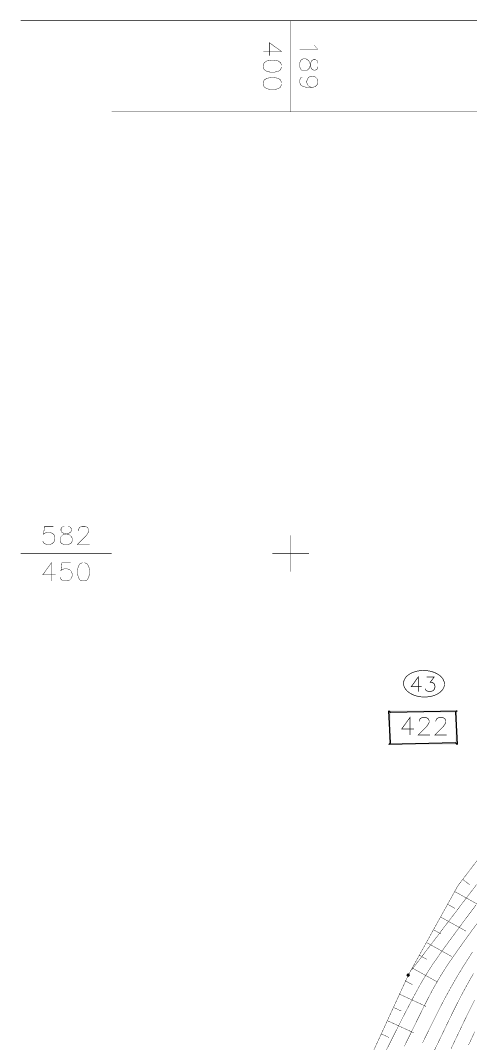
# Model space of a CAD drawing. Extents: x 489 to 720, y 1028 to 1176.
# Drawn here: x 585.13 to 597.5, y 1147.68 to 1175.79 of the extents above; entities that cross this region are included whole.
import ezdxf

# ---------------------------------------------------------------- set-up
doc = ezdxf.new("R2010")
doc.units = 0
doc.header["$MEASUREMENT"] = 0
for name, color, linetype in [('1202', 7, 'Continuous'), ('1501-UP', 7, 'Continuous'), ('1506', 7, 'Continuous'), ('1507', 7, 'Continuous'), ('1510-UP', 7, 'Continuous'), ('M1280', 7, 'Continuous'), ('M1602', 7, 'Continuous'), ('MCELLNO', 7, 'Continuous')]:
    doc.layers.add(name, color=color, linetype=linetype)

msp = doc.modelspace()

# ---------------------------------------------------------------- hatches: boundary and pattern name
at = {"layer": '1501-UP', "linetype": 'Continuous', "ltscale": 0.045455}
for points in [[(595.761, 1149.568), (595.808, 1149.544), (595.759, 1149.557)], [(595.768, 1149.576), (595.811, 1149.553), (595.761, 1149.568)], [(595.811, 1149.553), (595.761, 1149.568), (595.808, 1149.544)], [(595.777, 1149.58), (595.81, 1149.563), (595.768, 1149.576)], [(595.81, 1149.563), (595.768, 1149.576), (595.811, 1149.553)], [(595.787, 1149.581), (595.804, 1149.572), (595.777, 1149.58)], [(595.804, 1149.572), (595.777, 1149.58), (595.81, 1149.563)], [(595.796, 1149.579), (595.787, 1149.581), (595.804, 1149.572)], [(595.808, 1149.544), (595.759, 1149.557), (595.802, 1149.536)], [(595.759, 1149.557), (595.802, 1149.536), (595.76, 1149.547)], [(595.802, 1149.536), (595.76, 1149.547), (595.793, 1149.53)], [(595.76, 1149.547), (595.793, 1149.53), (595.765, 1149.538)], [(595.793, 1149.53), (595.765, 1149.538), (595.783, 1149.529)], [(595.765, 1149.538), (595.783, 1149.529), (595.772, 1149.532)]]:
    msp.add_hatch(color=18, dxfattribs=at).paths.add_polyline_path(points, flags=0)
at = {"layer": 'MCELLNO', "linetype": 'Continuous', "ltscale": 0.045455}
for points in [[(595.255, 1155.895), (595.296, 1155.935), (595.255, 1156.82)], [(595.296, 1155.935), (595.255, 1156.82), (595.296, 1156.78)], [(595.255, 1156.82), (595.296, 1156.78), (597.125, 1156.82)], [(595.296, 1156.78), (597.125, 1156.82), (597.084, 1156.78)], [(597.125, 1156.82), (597.084, 1156.78), (597.125, 1155.895)], [(597.084, 1156.78), (597.125, 1155.895), (597.084, 1155.935)], [(597.125, 1155.895), (597.084, 1155.935), (595.255, 1155.895)], [(597.084, 1155.935), (595.255, 1155.895), (595.296, 1155.935)]]:
    msp.add_hatch(color=136, dxfattribs=at).paths.add_polyline_path(points, flags=0)

# ---------------------------------------------------------------- linework, layer by layer
at = {"color": 214, "linetype": 'Continuous', "ltscale": 0.045455, "const_width": 0.0182}
for points in [[(596.059, 1157.349), (596.059, 1157.749), (595.868, 1157.482), (596.154, 1157.482)], [(596.287, 1157.749), (596.497, 1157.749), (596.383, 1157.597), (596.44, 1157.597), (596.478, 1157.578), (596.497, 1157.56), (596.516, 1157.502), (596.516, 1157.464), (596.497, 1157.406), (596.459, 1157.369), (596.402, 1157.349), (596.344, 1157.349), (596.287, 1157.369), (596.268, 1157.388), (596.25, 1157.426)]]:
    msp.add_lwpolyline(points, dxfattribs=at)
at = {"layer": '1202', "color": 7, "linetype": 'Continuous', "ltscale": 0.045455, "const_width": 0.0112}
for points in [[(585.132, 1102.952), (658.965, 1102.952), (658.965, 1175.784), (585.132, 1175.784)], [(592.551, 1175.784), (592.551, 1173.281)], [(591.8, 1174.938), (592.301, 1174.938), (591.967, 1175.177), (591.967, 1174.819)], [(593.207, 1175.116), (593.23, 1175.069), (593.302, 1174.997), (592.801, 1174.997)], [(592.301, 1174.556), (592.277, 1174.628), (592.205, 1174.676), (592.086, 1174.699), (592.015, 1174.699), (591.895, 1174.676), (591.824, 1174.628), (591.8, 1174.556), (591.8, 1174.509), (591.824, 1174.437), (591.895, 1174.389), (592.015, 1174.365), (592.086, 1174.365), (592.205, 1174.389), (592.277, 1174.437), (592.301, 1174.509)], [(593.302, 1174.616), (593.278, 1174.688), (593.23, 1174.712), (593.183, 1174.712), (593.135, 1174.688), (593.111, 1174.64), (593.087, 1174.545), (593.063, 1174.473), (593.016, 1174.426), (592.968, 1174.402), (592.896, 1174.402), (592.849, 1174.426), (592.825, 1174.449), (592.801, 1174.521), (592.801, 1174.616), (592.825, 1174.688), (592.849, 1174.712), (592.896, 1174.736), (592.968, 1174.736), (593.016, 1174.712), (593.063, 1174.664), (593.087, 1174.593), (593.111, 1174.497), (593.135, 1174.449), (593.183, 1174.426), (593.23, 1174.426), (593.278, 1174.449), (593.302, 1174.521)], [(592.301, 1174.08), (592.277, 1174.152), (592.205, 1174.199), (592.086, 1174.223), (592.015, 1174.223), (591.895, 1174.199), (591.824, 1174.152), (591.8, 1174.08), (591.8, 1174.032), (591.824, 1173.961), (591.895, 1173.913), (592.015, 1173.889), (592.086, 1173.889), (592.205, 1173.913), (592.277, 1173.961), (592.301, 1174.032)], [(593.135, 1173.948), (593.063, 1173.972), (593.016, 1174.02), (592.992, 1174.091), (592.992, 1174.115), (593.016, 1174.187), (593.063, 1174.235), (593.135, 1174.259), (593.159, 1174.259), (593.23, 1174.235), (593.278, 1174.187), (593.302, 1174.115), (593.302, 1174.091), (593.278, 1174.02), (593.23, 1173.972), (593.135, 1173.948), (593.016, 1173.948), (592.896, 1173.972), (592.825, 1174.02), (592.801, 1174.091), (592.801, 1174.139), (592.825, 1174.211), (592.872, 1174.235)], [(587.634, 1105.454), (656.462, 1105.454), (656.462, 1173.281), (587.634, 1173.281)], [(586.025, 1161.889), (585.786, 1161.889), (585.762, 1161.674), (585.786, 1161.698), (585.858, 1161.722), (585.929, 1161.722), (586.001, 1161.698), (586.049, 1161.651), (586.072, 1161.58), (586.072, 1161.532), (586.049, 1161.461), (586.001, 1161.413), (585.929, 1161.389), (585.858, 1161.389), (585.786, 1161.413), (585.762, 1161.437), (585.738, 1161.485)], [(586.335, 1161.889), (586.263, 1161.865), (586.24, 1161.818), (586.24, 1161.77), (586.263, 1161.722), (586.311, 1161.698), (586.407, 1161.674), (586.478, 1161.651), (586.526, 1161.604), (586.55, 1161.556), (586.55, 1161.485), (586.526, 1161.437), (586.502, 1161.413), (586.43, 1161.389), (586.335, 1161.389), (586.263, 1161.413), (586.24, 1161.437), (586.216, 1161.485), (586.216, 1161.556), (586.24, 1161.604), (586.287, 1161.651), (586.359, 1161.674), (586.454, 1161.698), (586.502, 1161.722), (586.526, 1161.77), (586.526, 1161.818), (586.502, 1161.865), (586.43, 1161.889)], [(586.716, 1161.77), (586.716, 1161.794), (586.74, 1161.841), (586.763, 1161.865), (586.811, 1161.889), (586.907, 1161.889), (586.954, 1161.865), (586.978, 1161.841), (587.002, 1161.794), (587.002, 1161.746), (586.978, 1161.698), (586.93, 1161.627), (586.692, 1161.389), (587.026, 1161.389)], [(592.551, 1161.639), (592.551, 1160.638)], [(585.132, 1161.138), (587.634, 1161.138)], [(593.052, 1161.138), (592.051, 1161.138)], [(585.977, 1160.388), (585.977, 1160.888), (585.738, 1160.555), (586.096, 1160.555)], [(586.502, 1160.888), (586.263, 1160.888), (586.24, 1160.673), (586.263, 1160.697), (586.335, 1160.721), (586.407, 1160.721), (586.478, 1160.697), (586.526, 1160.649), (586.55, 1160.579), (586.55, 1160.531), (586.526, 1160.46), (586.478, 1160.412), (586.407, 1160.388), (586.335, 1160.388), (586.263, 1160.412), (586.24, 1160.436), (586.216, 1160.484)], [(586.835, 1160.888), (586.763, 1160.864), (586.716, 1160.793), (586.692, 1160.673), (586.692, 1160.603), (586.716, 1160.484), (586.763, 1160.412), (586.835, 1160.388), (586.883, 1160.388), (586.954, 1160.412), (587.002, 1160.484), (587.026, 1160.603), (587.026, 1160.673), (587.002, 1160.793), (586.954, 1160.864), (586.883, 1160.888)]]:
    msp.add_lwpolyline(points, dxfattribs=at)
at = {"layer": '1501-UP', "color": 18, "linetype": 'Continuous', "ltscale": 0.045455}
for points in [[(595.761, 1149.568), (595.808, 1149.544), (595.759, 1149.557)], [(595.768, 1149.576), (595.811, 1149.553), (595.761, 1149.568)], [(595.811, 1149.553), (595.761, 1149.568), (595.808, 1149.544)], [(595.777, 1149.58), (595.81, 1149.563), (595.768, 1149.576)], [(595.81, 1149.563), (595.768, 1149.576), (595.811, 1149.553)], [(595.787, 1149.581), (595.804, 1149.572), (595.777, 1149.58)], [(595.804, 1149.572), (595.777, 1149.58), (595.81, 1149.563)], [(595.796, 1149.579), (595.787, 1149.581), (595.804, 1149.572)], [(595.808, 1149.544), (595.759, 1149.557), (595.802, 1149.536)], [(595.759, 1149.557), (595.802, 1149.536), (595.76, 1149.547)], [(595.802, 1149.536), (595.76, 1149.547), (595.793, 1149.53)], [(595.76, 1149.547), (595.793, 1149.53), (595.765, 1149.538)], [(595.793, 1149.53), (595.765, 1149.538), (595.783, 1149.529)], [(595.765, 1149.538), (595.783, 1149.529), (595.772, 1149.532)]]:
    msp.add_lwpolyline(points, dxfattribs=at)
at = {"layer": '1501-UP', "color": 18, "linetype": 'Continuous', "ltscale": 0.045455, "const_width": 0.01}
msp.add_lwpolyline([(595.763, 1149.555), (595.808, 1149.555)], dxfattribs=at)
at = {"layer": '1501-UP', "color": 18, "linetype": 'Continuous', "ltscale": 0.045455}
msp.add_circle((595.785, 1149.555), 0.0261, dxfattribs=at)
at = {"layer": '1506', "color": 13, "linetype": 'Continuous', "ltscale": 0.045455, "const_width": 0.01}
for points in [[(595.878, 1149.699), (596.883, 1151.02), (597.662, 1152.044)], [(594.952, 1147.039), (595.362, 1147.854), (595.678, 1148.478), (595.924, 1148.948), (596.12, 1149.307), (596.29, 1149.595), (596.454, 1149.849), (596.637, 1150.112), (596.854, 1150.414), (597.102, 1150.752), (597.371, 1151.115), (597.653, 1151.491)], [(595.676, 1147.599), (595.876, 1148.004), (596.046, 1148.351), (596.192, 1148.646), (596.322, 1148.904), (596.444, 1149.136), (596.567, 1149.355), (596.697, 1149.574), (596.846, 1149.806), (597.02, 1150.063), (597.226, 1150.355), (597.458, 1150.677), (597.709, 1151.02)], [(596.484, 1147.447), (596.657, 1147.807), (596.817, 1148.14), (596.968, 1148.453), (597.115, 1148.748), (597.262, 1149.035), (597.415, 1149.315), (597.576, 1149.598)], [(596.962, 1147.536), (597.129, 1147.887), (597.291, 1148.227), (597.45, 1148.555), (597.61, 1148.874)], [(597.442, 1147.635), (597.613, 1148.002)]]:
    msp.add_lwpolyline(points, dxfattribs=at)
at = {"layer": '1507', "color": 18, "linetype": 'Continuous', "ltscale": 0.045455, "const_width": 0.01}
msp.add_lwpolyline([(596.175, 1147.689), (596.28, 1147.903), (596.394, 1148.135), (596.516, 1148.382), (596.649, 1148.646), (596.795, 1148.926), (596.957, 1149.22), (597.134, 1149.529), (597.332, 1149.852), (597.549, 1150.188)], dxfattribs=at)
at = {"layer": '1510-UP', "color": 18, "linetype": 'Continuous', "ltscale": 0.045455, "const_width": 0.01}
for points in [[(610.211, 1170.83), (608.912, 1167.851), (607.408, 1165.023), (605.96, 1163.064), (604.475, 1161.499), (602.916, 1159.716), (601.551, 1157.855), (600.058, 1155.666), (598.668, 1154.011), (597.143, 1152.003), (595.785, 1149.555), (594.427, 1146.602), (593.522, 1143.619), (593.332, 1142.232), (593.322, 1140.285), (593.066, 1138.971), (592.89, 1138.063), (592.351, 1136.21)], [(597.469, 1152.043), (597.282, 1152.186)], [(597.76, 1151.464), (597.06, 1151.853)], [(597.071, 1151.388), (596.866, 1151.503)], [(597.371, 1150.764), (596.671, 1151.153)], [(596.683, 1150.688), (596.477, 1150.803)], [(596.983, 1150.064), (596.283, 1150.453)], [(596.294, 1149.988), (596.088, 1150.103)], [(596.594, 1149.363), (595.894, 1149.752)], [(595.905, 1149.288), (595.7, 1149.402)], [(596.271, 1148.697), (595.544, 1149.032)], [(595.591, 1148.57), (595.377, 1148.669)], [(595.937, 1147.97), (595.21, 1148.304)], [(595.257, 1147.843), (595.042, 1147.94)]]:
    msp.add_lwpolyline(points, dxfattribs=at)
at = {"layer": 'M1280', "color": 7, "linetype": 'Continuous', "ltscale": 0.045455, "const_width": 0.0112}
msp.add_lwpolyline([(587.634, 1105.454), (656.462, 1105.454), (656.462, 1173.281), (587.634, 1173.281)], dxfattribs=at)
at = {"layer": 'M1602', "color": 214, "linetype": 'Continuous', "ltscale": 0.045455, "const_width": 0.0182}
msp.add_lwpolyline([(596.779, 1157.545), (596.779, 1157.557), (596.779, 1157.57), (596.778, 1157.581), (596.776, 1157.594), (596.774, 1157.606), (596.77, 1157.618), (596.767, 1157.63), (596.762, 1157.641), (596.758, 1157.653), (596.752, 1157.665), (596.746, 1157.677), (596.74, 1157.688), (596.733, 1157.699), (596.725, 1157.711), (596.717, 1157.721), (596.708, 1157.732), (596.697, 1157.743), (596.688, 1157.753), (596.677, 1157.763), (596.667, 1157.773), (596.655, 1157.784), (596.643, 1157.793), (596.63, 1157.802), (596.618, 1157.811), (596.604, 1157.82), (596.591, 1157.828), (596.576, 1157.836), (596.562, 1157.844), (596.546, 1157.852), (596.532, 1157.859), (596.516, 1157.865), (596.5, 1157.872), (596.484, 1157.879), (596.467, 1157.885), (596.45, 1157.89), (596.433, 1157.895), (596.416, 1157.899), (596.397, 1157.904), (596.38, 1157.909), (596.362, 1157.912), (596.344, 1157.915), (596.326, 1157.918), (596.308, 1157.92), (596.288, 1157.922), (596.27, 1157.924), (596.252, 1157.926), (596.233, 1157.927), (596.215, 1157.927), (596.195, 1157.927), (596.177, 1157.927), (596.158, 1157.926), (596.14, 1157.924), (596.121, 1157.923), (596.103, 1157.921), (596.085, 1157.919), (596.067, 1157.915), (596.049, 1157.913), (596.03, 1157.91), (596.013, 1157.905), (595.996, 1157.901), (595.979, 1157.896), (595.962, 1157.891), (595.945, 1157.886), (595.929, 1157.88), (595.913, 1157.874), (595.897, 1157.868), (595.883, 1157.861), (595.868, 1157.854), (595.853, 1157.846), (595.84, 1157.839), (595.826, 1157.831), (595.812, 1157.822), (595.8, 1157.814), (595.787, 1157.805), (595.776, 1157.796), (595.765, 1157.786), (595.753, 1157.777), (595.743, 1157.766), (595.734, 1157.756), (595.724, 1157.746), (595.716, 1157.736), (595.708, 1157.724), (595.7, 1157.714), (595.693, 1157.703), (595.686, 1157.691), (595.68, 1157.68), (595.675, 1157.669), (595.67, 1157.657), (595.667, 1157.645), (595.663, 1157.634), (595.66, 1157.621), (595.658, 1157.61), (595.657, 1157.597), (595.655, 1157.586), (595.654, 1157.573), (595.655, 1157.561), (595.655, 1157.549), (595.658, 1157.537), (595.66, 1157.524), (595.662, 1157.513), (595.666, 1157.501), (595.669, 1157.489), (595.674, 1157.477), (595.679, 1157.465), (595.685, 1157.454), (595.692, 1157.443), (595.699, 1157.431), (595.705, 1157.42), (595.713, 1157.409), (595.722, 1157.397), (595.732, 1157.387), (595.742, 1157.377), (595.752, 1157.366), (595.762, 1157.356), (595.774, 1157.346), (595.785, 1157.337), (595.797, 1157.327), (595.81, 1157.318), (595.824, 1157.31), (595.837, 1157.301), (595.851, 1157.293), (595.866, 1157.285), (595.88, 1157.277), (595.895, 1157.269), (595.911, 1157.262), (595.927, 1157.255), (595.943, 1157.249), (595.959, 1157.243), (595.976, 1157.237), (595.993, 1157.232), (596.01, 1157.227), (596.028, 1157.222), (596.045, 1157.219), (596.063, 1157.214), (596.082, 1157.211), (596.1, 1157.209), (596.118, 1157.205), (596.136, 1157.203), (596.155, 1157.202), (596.174, 1157.199), (596.192, 1157.198), (596.211, 1157.198), (596.229, 1157.198), (596.249, 1157.198), (596.267, 1157.198), (596.285, 1157.199), (596.304, 1157.201), (596.322, 1157.203), (596.341, 1157.205), (596.359, 1157.207), (596.377, 1157.21), (596.395, 1157.213), (596.412, 1157.218), (596.429, 1157.221), (596.447, 1157.226), (596.463, 1157.23), (596.48, 1157.236), (596.497, 1157.241), (596.513, 1157.247), (596.529, 1157.254), (596.544, 1157.26), (596.559, 1157.268), (596.574, 1157.274), (596.588, 1157.282), (596.602, 1157.29), (596.616, 1157.298), (596.628, 1157.306), (596.641, 1157.315), (596.653, 1157.324), (596.665, 1157.334), (596.676, 1157.343), (596.686, 1157.353), (596.696, 1157.363), (596.705, 1157.373), (596.715, 1157.384), (596.724, 1157.395), (596.732, 1157.405), (596.738, 1157.416), (596.745, 1157.428), (596.751, 1157.439), (596.757, 1157.451), (596.762, 1157.462), (596.766, 1157.473), (596.77, 1157.486), (596.774, 1157.497), (596.776, 1157.51), (596.777, 1157.521), (596.779, 1157.534)], dxfattribs=at)
at = {"layer": 'MCELLNO', "color": 136, "linetype": 'Continuous', "ltscale": 0.045455}
for points in [[(595.255, 1155.895), (595.296, 1155.935), (595.255, 1156.82)], [(595.296, 1155.935), (595.255, 1156.82), (595.296, 1156.78)], [(595.255, 1156.82), (595.296, 1156.78), (597.125, 1156.82)], [(595.296, 1156.78), (597.125, 1156.82), (597.084, 1156.78)], [(597.125, 1156.82), (597.084, 1156.78), (597.125, 1155.895)], [(597.084, 1156.78), (597.125, 1155.895), (597.084, 1155.935)], [(597.125, 1155.895), (597.084, 1155.935), (595.255, 1155.895)], [(597.084, 1155.935), (595.255, 1155.895), (595.296, 1155.935)]]:
    msp.add_lwpolyline(points, dxfattribs=at)
at = {"layer": 'MCELLNO', "color": 136, "linetype": 'Continuous', "ltscale": 0.045455, "const_width": 0.0165}
for points in [[(595.833, 1156.157), (595.833, 1156.638), (595.603, 1156.318), (595.946, 1156.318)], [(596.084, 1156.524), (596.084, 1156.547), (596.107, 1156.593), (596.129, 1156.615), (596.176, 1156.638), (596.267, 1156.638), (596.313, 1156.615), (596.336, 1156.593), (596.359, 1156.547), (596.359, 1156.501), (596.336, 1156.455), (596.29, 1156.387), (596.061, 1156.157), (596.382, 1156.157)], [(596.542, 1156.524), (596.542, 1156.547), (596.565, 1156.593), (596.587, 1156.615), (596.633, 1156.638), (596.725, 1156.638), (596.77, 1156.615), (596.793, 1156.593), (596.817, 1156.547), (596.817, 1156.501), (596.793, 1156.455), (596.747, 1156.387), (596.519, 1156.157), (596.84, 1156.157)]]:
    msp.add_lwpolyline(points, dxfattribs=at)

doc.saveas('drawing.dxf')
